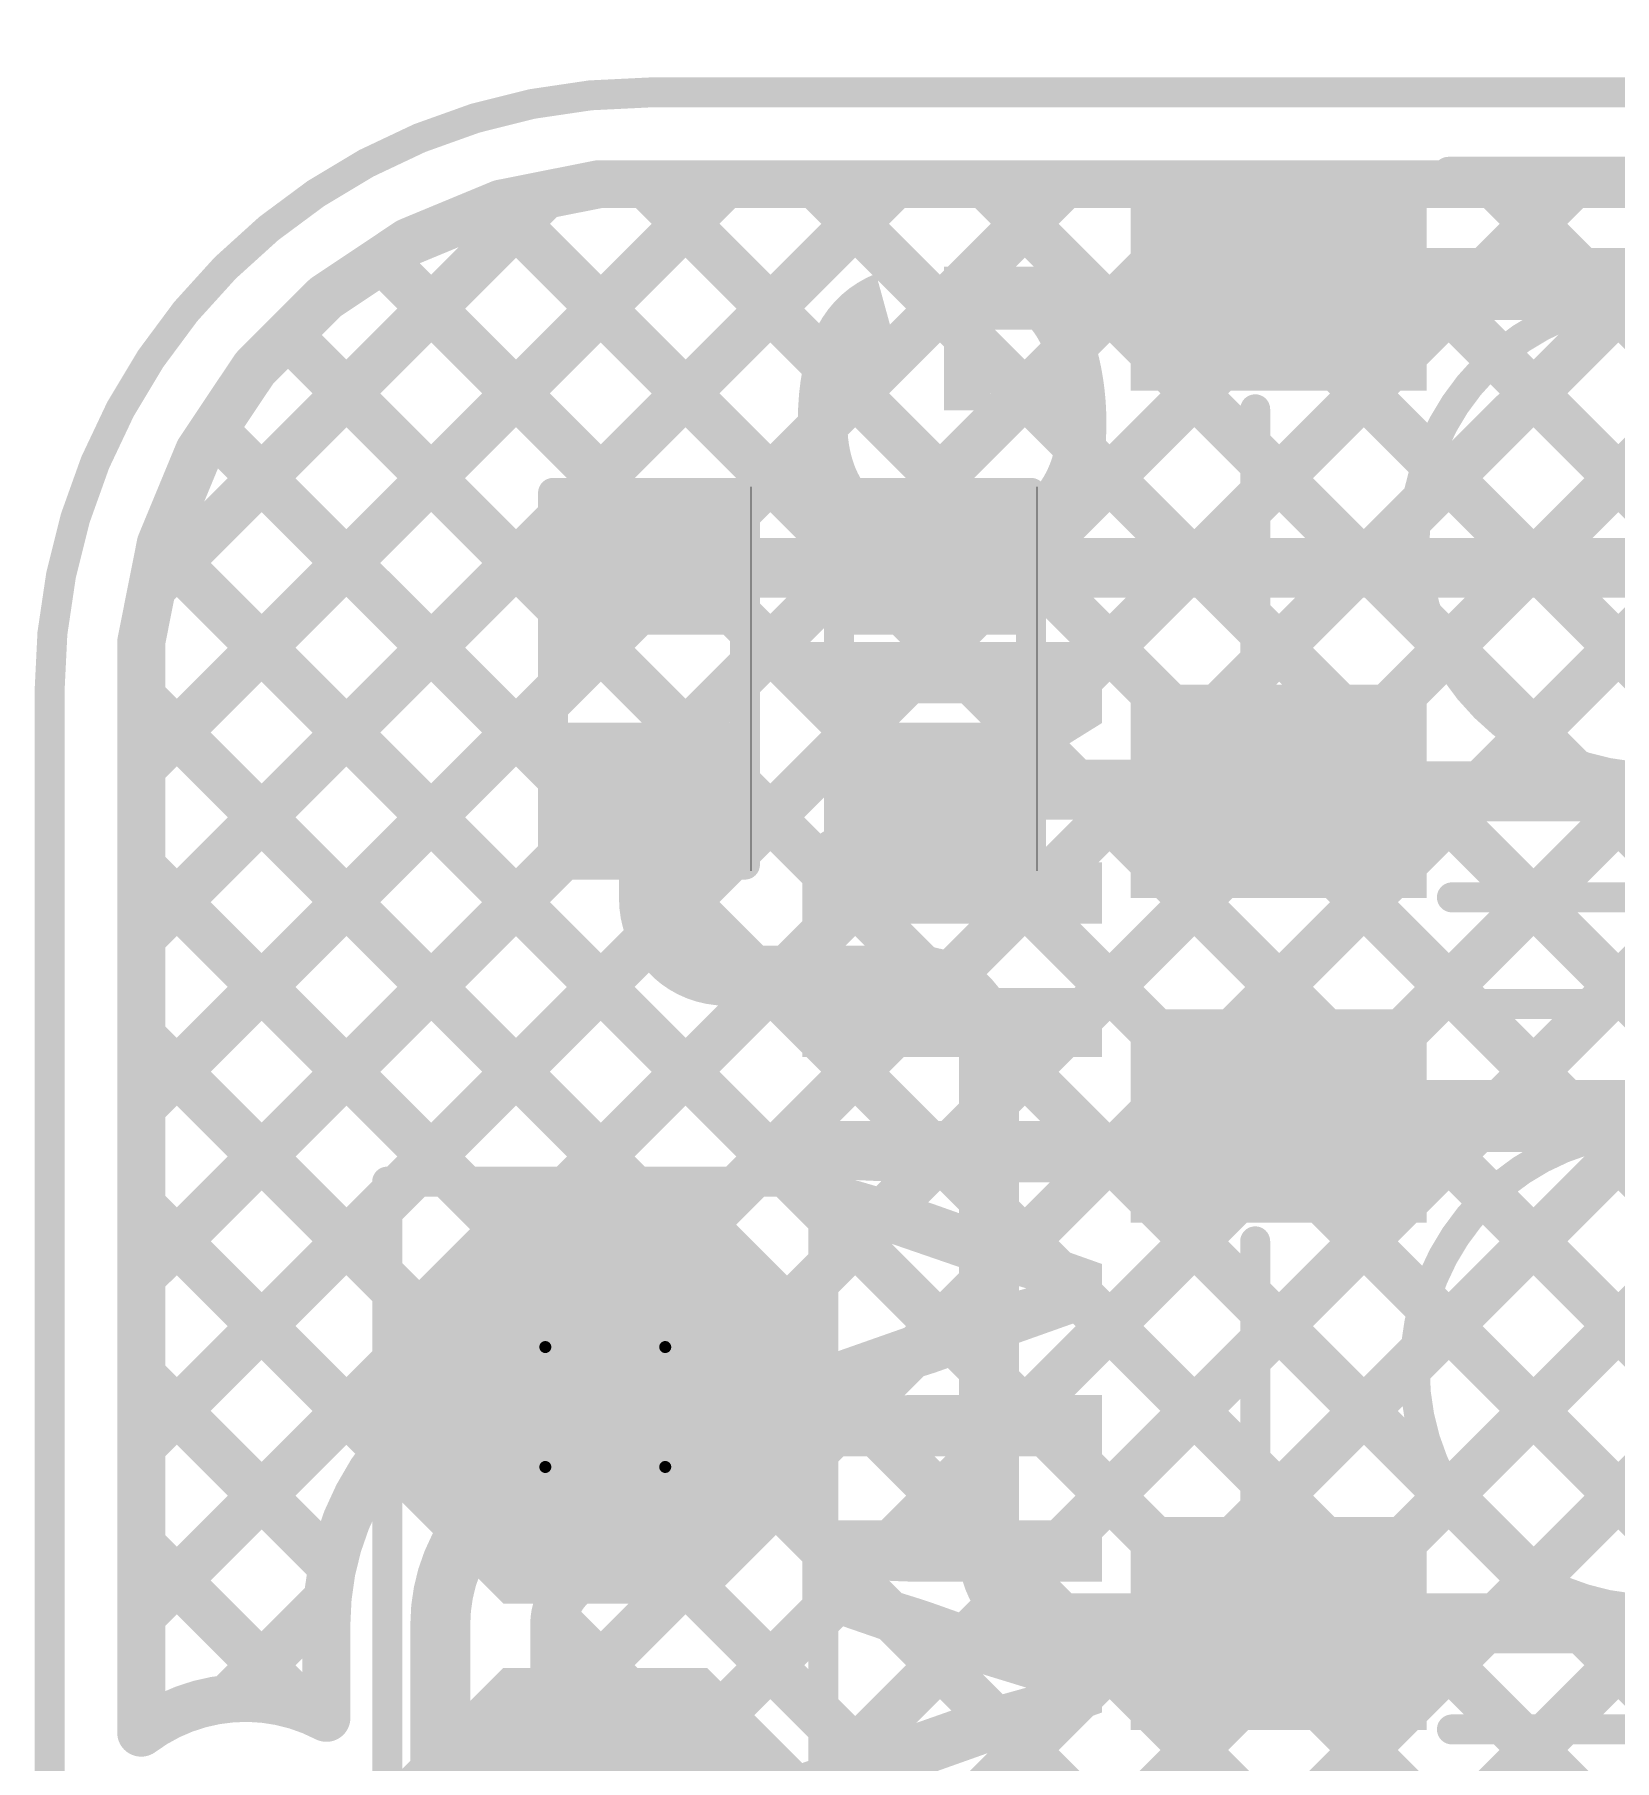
# Model space of a CAD drawing. Header units: inches. Extents: x -17 to 349, y -40 to 215.
# Drawn here: x 84.84 to 91.53, y 154.79 to 162.1 of the extents above; entities that cross this region are included whole.
import ezdxf

# ---------------------------------------------------------------- set-up
doc = ezdxf.new("R2010")
doc.units = ezdxf.units.IN
for name, color, linetype in [('Board Outline', 216, 'Continuous'), ('Bottom Layer', 5, 'Continuous'), ('Drill Drawing', 1, 'Continuous'), ('Top Layer', 1, 'Continuous'), ('Top Overlay', 2, 'Continuous'), ('Top Paste', 8, 'Continuous'), ('Top Solder', 216, 'Continuous'), ('Via Holes', 16, 'Continuous')]:
    doc.layers.add(name, color=color, linetype=linetype)
doc.styles.add('Arial Black_Bold', font='', dxfattribs={"height": 0.2})
doc.styles.get('Arial Black_Bold').set_extended_font_data('Arial Black', bold=True)

# ---------------------------------------------------------------- blocks, each defined once
blk = doc.blocks.new('PTS810SJK250SMTR_LFS_1')
at = {"layer": 'Top Layer'}
for points in [[(-2.6251, 1.4249), (-1.5751, 1.4249), (-1.5751, 0.7249), (-2.6251, 0.7249)], [(1.5751, 1.4249), (2.6251, 1.4249), (2.6251, 0.7249), (1.5751, 0.7249)], [(-2.6251, -0.7249), (-1.5751, -0.7249), (-1.5751, -1.4249), (-2.6251, -1.4249)], [(1.5751, -0.7249), (2.6251, -0.7249), (2.6251, -1.4249), (1.5751, -1.4249)]]:
    blk.add_hatch(color=1, dxfattribs=at).paths.add_polyline_path(points)
at = {"layer": 'Top Paste'}
for points in [[(-2.6251, 1.4249), (-1.5751, 1.4249), (-1.5751, 0.7249), (-2.6251, 0.7249)], [(1.5751, 1.4249), (2.6251, 1.4249), (2.6251, 0.7249), (1.5751, 0.7249)], [(-2.6251, -0.7249), (-1.5751, -0.7249), (-1.5751, -1.4249), (-2.6251, -1.4249)], [(1.5751, -0.7249), (2.6251, -0.7249), (2.6251, -1.4249), (1.5751, -1.4249)]]:
    blk.add_hatch(color=8, dxfattribs=at).paths.add_polyline_path(points)
at = {"layer": 'Top Solder'}
for points in [[(-2.7267, 1.5265), (-1.4735, 1.5265), (-1.4735, 0.6233), (-2.7267, 0.6233)], [(1.4735, 1.5265), (2.7267, 1.5265), (2.7267, 0.6233), (1.4735, 0.6233)], [(-2.7267, -0.6233), (-1.4735, -0.6233), (-1.4735, -1.5265), (-2.7267, -1.5265)], [(1.4735, -0.6233), (2.7267, -0.6233), (2.7267, -1.5265), (1.4735, -1.5265)]]:
    blk.add_hatch(color=216, dxfattribs=at).paths.add_polyline_path(points)
at = {"layer": 'Top Overlay'}
for points in [[(1.3664, 1.5239, 0.127, 0.127, 0), (-1.3664, 1.5239, 0.127, 0.127, 0)], [(-2.8367, 1.0749, 0.127, 0.127, 0), (-3.0145, 1.2527, 0.127, 0.127, 0)], [(-3.0145, 1.2527, 0.127, 0.127, 0), (-3.0145, 0.8971, 0.127, 0.127, 0)], [(-2.8367, 1.0749, 0.127, 0.127, 0), (-3.0145, 0.8971, 0.127, 0.127, 0)], [(-0.508, -1.016, 0.127, 0.127, -1), (-0.508, 1.016, 0.127, 0.127, 0)], [(0.508, 1.016, 0.127, 0.127, 0), (-0.508, 1.016, 0.127, 0.127, 0)], [(0.508, 1.016, 0.127, 0.127, -1), (0.508, -1.016, 0.127, 0.127, 0)], [(-2.1999, 0.5438, 0.127, 0.127, 0), (-2.1999, -0.5438, 0.127, 0.127, 0)], [(2.1999, 0.5438, 0.127, 0.127, 0), (2.1999, -0.5438, 0.127, 0.127, 0)], [(0.508, -1.016, 0.127, 0.127, 0), (-0.508, -1.016, 0.127, 0.127, 0)], [(1.3811, -1.5499, 0.127, 0.127, 0), (-1.3811, -1.5499, 0.127, 0.127, 0)]]:
    blk.add_lwpolyline(points, format="xyseb", dxfattribs=at)
for points in [[(-1.3982, 1.5239, 0.0635, 0.0635, 1), (-1.3347, 1.5239, 0.0635, 0.0635, 1)], [(1.3347, 1.5239, 0.0635, 0.0635, 1), (1.3982, 1.5239, 0.0635, 0.0635, 1)], [(-3.0462, 1.2527, 0.0635, 0.0635, 1), (-2.9827, 1.2527, 0.0635, 0.0635, 1)], [(-3.0462, 1.2527, 0.0635, 0.0635, 1), (-2.9827, 1.2527, 0.0635, 0.0635, 1)], [(-2.8684, 1.0749, 0.0635, 0.0635, 1), (-2.8049, 1.0749, 0.0635, 0.0635, 1)], [(-2.8684, 1.0749, 0.0635, 0.0635, 1), (-2.8049, 1.0749, 0.0635, 0.0635, 1)], [(-0.5398, 1.016, 0.0635, 0.0635, 1), (-0.4763, 1.016, 0.0635, 0.0635, 1)], [(-0.5397, 1.016, 0.0635, 0.0635, 1), (-0.4762, 1.016, 0.0635, 0.0635, 1)], [(0.4763, 1.016, 0.0635, 0.0635, 1), (0.5398, 1.016, 0.0635, 0.0635, 1)], [(0.4762, 1.016, 0.0635, 0.0635, 1), (0.5397, 1.016, 0.0635, 0.0635, 1)], [(-3.0462, 0.8971, 0.0635, 0.0635, 1), (-2.9827, 0.8971, 0.0635, 0.0635, 1)], [(-3.0462, 0.8971, 0.0635, 0.0635, 1), (-2.9827, 0.8971, 0.0635, 0.0635, 1)], [(-2.2316, 0.5438, 0.0635, 0.0635, 1), (-2.1681, 0.5438, 0.0635, 0.0635, 1)], [(2.1681, 0.5438, 0.0635, 0.0635, 1), (2.2316, 0.5438, 0.0635, 0.0635, 1)], [(-2.2316, -0.5438, 0.0635, 0.0635, 1), (-2.1681, -0.5438, 0.0635, 0.0635, 1)], [(2.1681, -0.5438, 0.0635, 0.0635, 1), (2.2316, -0.5438, 0.0635, 0.0635, 1)], [(-0.5398, -1.016, 0.0635, 0.0635, 1), (-0.4763, -1.016, 0.0635, 0.0635, 1)], [(-0.5397, -1.016, 0.0635, 0.0635, 1), (-0.4762, -1.016, 0.0635, 0.0635, 1)], [(0.4763, -1.016, 0.0635, 0.0635, 1), (0.5398, -1.016, 0.0635, 0.0635, 1)], [(0.4762, -1.016, 0.0635, 0.0635, 1), (0.5397, -1.016, 0.0635, 0.0635, 1)], [(-1.4128, -1.5499, 0.0635, 0.0635, 1), (-1.3493, -1.5499, 0.0635, 0.0635, 1)], [(1.3493, -1.5499, 0.0635, 0.0635, 1), (1.4128, -1.5499, 0.0635, 0.0635, 1)]]:
    blk.add_lwpolyline(points, format="xyseb", close=True, dxfattribs=at)
blk = doc.blocks.new('PTS810SJK250SMTR_LFS_2')
at = {"layer": 'Top Layer'}
for points in [[(-2.6251, 1.4249), (-1.5751, 1.4249), (-1.5751, 0.7249), (-2.6251, 0.7249)], [(1.5751, 1.4249), (2.6251, 1.4249), (2.6251, 0.7249), (1.5751, 0.7249)], [(-2.6251, -0.7249), (-1.5751, -0.7249), (-1.5751, -1.4249), (-2.6251, -1.4249)], [(1.5751, -0.7249), (2.6251, -0.7249), (2.6251, -1.4249), (1.5751, -1.4249)]]:
    blk.add_hatch(color=1, dxfattribs=at).paths.add_polyline_path(points)
at = {"layer": 'Top Paste'}
for points in [[(-2.6251, 1.4249), (-1.5751, 1.4249), (-1.5751, 0.7249), (-2.6251, 0.7249)], [(1.5751, 1.4249), (2.6251, 1.4249), (2.6251, 0.7249), (1.5751, 0.7249)], [(-2.6251, -0.7249), (-1.5751, -0.7249), (-1.5751, -1.4249), (-2.6251, -1.4249)], [(1.5751, -0.7249), (2.6251, -0.7249), (2.6251, -1.4249), (1.5751, -1.4249)]]:
    blk.add_hatch(color=8, dxfattribs=at).paths.add_polyline_path(points)
at = {"layer": 'Top Solder'}
for points in [[(-2.7267, 1.5265), (-1.4735, 1.5265), (-1.4735, 0.6233), (-2.7267, 0.6233)], [(1.4735, 1.5265), (2.7267, 1.5265), (2.7267, 0.6233), (1.4735, 0.6233)], [(-2.7267, -0.6233), (-1.4735, -0.6233), (-1.4735, -1.5265), (-2.7267, -1.5265)], [(1.4735, -0.6233), (2.7267, -0.6233), (2.7267, -1.5265), (1.4735, -1.5265)]]:
    blk.add_hatch(color=216, dxfattribs=at).paths.add_polyline_path(points)
at = {"layer": 'Top Overlay'}
for points in [[(1.3664, 1.5239, 0.127, 0.127, 0), (-1.3664, 1.5239, 0.127, 0.127, 0)], [(-2.8367, 1.0749, 0.127, 0.127, 0), (-3.0145, 1.2527, 0.127, 0.127, 0)], [(-3.0145, 1.2527, 0.127, 0.127, 0), (-3.0145, 0.8971, 0.127, 0.127, 0)], [(-2.8367, 1.0749, 0.127, 0.127, 0), (-3.0145, 0.8971, 0.127, 0.127, 0)], [(-0.508, -1.016, 0.127, 0.127, -1), (-0.508, 1.016, 0.127, 0.127, 0)], [(0.508, 1.016, 0.127, 0.127, 0), (-0.508, 1.016, 0.127, 0.127, 0)], [(0.508, 1.016, 0.127, 0.127, -1), (0.508, -1.016, 0.127, 0.127, 0)], [(-2.1999, 0.5438, 0.127, 0.127, 0), (-2.1999, -0.5438, 0.127, 0.127, 0)], [(2.1999, 0.5438, 0.127, 0.127, 0), (2.1999, -0.5438, 0.127, 0.127, 0)], [(0.508, -1.016, 0.127, 0.127, 0), (-0.508, -1.016, 0.127, 0.127, 0)], [(1.3811, -1.5499, 0.127, 0.127, 0), (-1.3811, -1.5499, 0.127, 0.127, 0)]]:
    blk.add_lwpolyline(points, format="xyseb", dxfattribs=at)
for points in [[(-1.3982, 1.5239, 0.0635, 0.0635, 1), (-1.3347, 1.5239, 0.0635, 0.0635, 1)], [(1.3347, 1.5239, 0.0635, 0.0635, 1), (1.3982, 1.5239, 0.0635, 0.0635, 1)], [(-3.0462, 1.2527, 0.0635, 0.0635, 1), (-2.9827, 1.2527, 0.0635, 0.0635, 1)], [(-3.0462, 1.2527, 0.0635, 0.0635, 1), (-2.9827, 1.2527, 0.0635, 0.0635, 1)], [(-2.8684, 1.0749, 0.0635, 0.0635, 1), (-2.8049, 1.0749, 0.0635, 0.0635, 1)], [(-2.8684, 1.0749, 0.0635, 0.0635, 1), (-2.8049, 1.0749, 0.0635, 0.0635, 1)], [(-0.5398, 1.016, 0.0635, 0.0635, 1), (-0.4763, 1.016, 0.0635, 0.0635, 1)], [(-0.5397, 1.016, 0.0635, 0.0635, 1), (-0.4762, 1.016, 0.0635, 0.0635, 1)], [(0.4763, 1.016, 0.0635, 0.0635, 1), (0.5398, 1.016, 0.0635, 0.0635, 1)], [(0.4762, 1.016, 0.0635, 0.0635, 1), (0.5397, 1.016, 0.0635, 0.0635, 1)], [(-3.0462, 0.8971, 0.0635, 0.0635, 1), (-2.9827, 0.8971, 0.0635, 0.0635, 1)], [(-3.0462, 0.8971, 0.0635, 0.0635, 1), (-2.9827, 0.8971, 0.0635, 0.0635, 1)], [(-2.2316, 0.5438, 0.0635, 0.0635, 1), (-2.1681, 0.5438, 0.0635, 0.0635, 1)], [(2.1681, 0.5438, 0.0635, 0.0635, 1), (2.2316, 0.5438, 0.0635, 0.0635, 1)], [(-2.2316, -0.5438, 0.0635, 0.0635, 1), (-2.1681, -0.5438, 0.0635, 0.0635, 1)], [(2.1681, -0.5438, 0.0635, 0.0635, 1), (2.2316, -0.5438, 0.0635, 0.0635, 1)], [(-0.5398, -1.016, 0.0635, 0.0635, 1), (-0.4763, -1.016, 0.0635, 0.0635, 1)], [(-0.5397, -1.016, 0.0635, 0.0635, 1), (-0.4762, -1.016, 0.0635, 0.0635, 1)], [(0.4763, -1.016, 0.0635, 0.0635, 1), (0.5398, -1.016, 0.0635, 0.0635, 1)], [(0.4762, -1.016, 0.0635, 0.0635, 1), (0.5397, -1.016, 0.0635, 0.0635, 1)], [(-1.4128, -1.5499, 0.0635, 0.0635, 1), (-1.3493, -1.5499, 0.0635, 0.0635, 1)], [(1.3493, -1.5499, 0.0635, 0.0635, 1), (1.4128, -1.5499, 0.0635, 0.0635, 1)]]:
    blk.add_lwpolyline(points, format="xyseb", close=True, dxfattribs=at)
blk = doc.blocks.new('R___0402_3')
at = {"layer": 'Top Layer'}
for points in [[(-0.6985, -0.3175), (-0.6985, 0.3175), (-0.2413, 0.3175), (-0.2413, -0.3175)], [(0.2413, -0.3175), (0.2413, 0.3175), (0.6985, 0.3175), (0.6985, -0.3175)]]:
    blk.add_hatch(color=1, dxfattribs=at).paths.add_polyline_path(points)
at = {"layer": 'Top Paste'}
for points in [[(-0.6985, -0.3175), (-0.6985, 0.3175), (-0.2413, 0.3175), (-0.2413, -0.3175)], [(0.2413, -0.3175), (0.2413, 0.3175), (0.6985, 0.3175), (0.6985, -0.3175)]]:
    blk.add_hatch(color=8, dxfattribs=at).paths.add_polyline_path(points)
at = {"layer": 'Top Solder'}
for points in [[(-0.7535, -0.3725), (-0.7535, 0.3725), (-0.1863, 0.3725), (-0.1863, -0.3725)], [(0.1863, -0.3725), (0.1863, 0.3725), (0.7535, 0.3725), (0.7535, -0.3725)]]:
    blk.add_hatch(color=216, dxfattribs=at).paths.add_polyline_path(points)
at = {"layer": 'Top Overlay'}
for points in [[(-0.7874, 0.4064, 0.127, 0.127, 0), (-0.7874, -0.4064, 0.127, 0.127, 0)], [(-0.7874, 0.4064, 0.127, 0.127, 0), (0.7874, 0.4064, 0.127, 0.127, 0)], [(0.7874, 0.4064, 0.127, 0.127, 0), (0.7874, -0.4064, 0.127, 0.127, 0)], [(-0.7874, -0.4064, 0.127, 0.127, 0), (0.7874, -0.4064, 0.127, 0.127, 0)], [(-0.8128, -0.4318, 0.00323, 0.00323, 0), (0.8128, -0.4318, 0.00323, 0.00323, 0)]]:
    blk.add_lwpolyline(points, format="xyseb", dxfattribs=at)
for points in [[(-0.8191, 0.4064, 0.0635, 0.0635, 1), (-0.7556, 0.4064, 0.0635, 0.0635, 1)], [(-0.8191, 0.4064, 0.0635, 0.0635, 1), (-0.7556, 0.4064, 0.0635, 0.0635, 1)], [(0.7556, 0.4064, 0.0635, 0.0635, 1), (0.8191, 0.4064, 0.0635, 0.0635, 1)], [(0.7556, 0.4064, 0.0635, 0.0635, 1), (0.8191, 0.4064, 0.0635, 0.0635, 1)], [(-0.8191, -0.4064, 0.0635, 0.0635, 1), (-0.7556, -0.4064, 0.0635, 0.0635, 1)], [(-0.8191, -0.4064, 0.0635, 0.0635, 1), (-0.7556, -0.4064, 0.0635, 0.0635, 1)], [(0.7556, -0.4064, 0.0635, 0.0635, 1), (0.8191, -0.4064, 0.0635, 0.0635, 1)], [(0.7556, -0.4064, 0.0635, 0.0635, 1), (0.8191, -0.4064, 0.0635, 0.0635, 1)], [(-0.8136, -0.4318, 0.00161, 0.00161, 1), (-0.812, -0.4318, 0.00161, 0.00161, 1)], [(0.812, -0.4318, 0.00161, 0.00161, 1), (0.8136, -0.4318, 0.00161, 0.00161, 1)]]:
    blk.add_lwpolyline(points, format="xyseb", close=True, dxfattribs=at)
blk = doc.blocks.new('R___0402_4')
at = {"layer": 'Top Layer'}
for points in [[(-0.6985, -0.3175), (-0.6985, 0.3175), (-0.2413, 0.3175), (-0.2413, -0.3175)], [(0.2413, -0.3175), (0.2413, 0.3175), (0.6985, 0.3175), (0.6985, -0.3175)]]:
    blk.add_hatch(color=1, dxfattribs=at).paths.add_polyline_path(points)
at = {"layer": 'Top Paste'}
for points in [[(-0.6985, -0.3175), (-0.6985, 0.3175), (-0.2413, 0.3175), (-0.2413, -0.3175)], [(0.2413, -0.3175), (0.2413, 0.3175), (0.6985, 0.3175), (0.6985, -0.3175)]]:
    blk.add_hatch(color=8, dxfattribs=at).paths.add_polyline_path(points)
at = {"layer": 'Top Solder'}
for points in [[(-0.7535, -0.3725), (-0.7535, 0.3725), (-0.1863, 0.3725), (-0.1863, -0.3725)], [(0.1863, -0.3725), (0.1863, 0.3725), (0.7535, 0.3725), (0.7535, -0.3725)]]:
    blk.add_hatch(color=216, dxfattribs=at).paths.add_polyline_path(points)
at = {"layer": 'Top Overlay'}
for points in [[(-0.7874, 0.4064, 0.127, 0.127, 0), (-0.7874, -0.4064, 0.127, 0.127, 0)], [(-0.7874, 0.4064, 0.127, 0.127, 0), (0.7874, 0.4064, 0.127, 0.127, 0)], [(0.7874, 0.4064, 0.127, 0.127, 0), (0.7874, -0.4064, 0.127, 0.127, 0)], [(-0.7874, -0.4064, 0.127, 0.127, 0), (0.7874, -0.4064, 0.127, 0.127, 0)], [(-0.8128, -0.4318, 0.00323, 0.00323, 0), (0.8128, -0.4318, 0.00323, 0.00323, 0)]]:
    blk.add_lwpolyline(points, format="xyseb", dxfattribs=at)
for points in [[(-0.8191, 0.4064, 0.0635, 0.0635, 1), (-0.7556, 0.4064, 0.0635, 0.0635, 1)], [(-0.8191, 0.4064, 0.0635, 0.0635, 1), (-0.7556, 0.4064, 0.0635, 0.0635, 1)], [(0.7556, 0.4064, 0.0635, 0.0635, 1), (0.8191, 0.4064, 0.0635, 0.0635, 1)], [(0.7556, 0.4064, 0.0635, 0.0635, 1), (0.8191, 0.4064, 0.0635, 0.0635, 1)], [(-0.8191, -0.4064, 0.0635, 0.0635, 1), (-0.7556, -0.4064, 0.0635, 0.0635, 1)], [(-0.8191, -0.4064, 0.0635, 0.0635, 1), (-0.7556, -0.4064, 0.0635, 0.0635, 1)], [(0.7556, -0.4064, 0.0635, 0.0635, 1), (0.8191, -0.4064, 0.0635, 0.0635, 1)], [(0.7556, -0.4064, 0.0635, 0.0635, 1), (0.8191, -0.4064, 0.0635, 0.0635, 1)], [(-0.8136, -0.4318, 0.00161, 0.00161, 1), (-0.812, -0.4318, 0.00161, 0.00161, 1)], [(0.812, -0.4318, 0.00161, 0.00161, 1), (0.8136, -0.4318, 0.00161, 0.00161, 1)]]:
    blk.add_lwpolyline(points, format="xyseb", close=True, dxfattribs=at)
blk = doc.blocks.new('SMD_PADS__1_8__2_54___83')
at = {"layer": 'Top Layer'}
for points in [[(0.381, 0.762), (-0.381, 0.762), (-0.762, 0.381), (-0.762, -0.381), (-0.381, -0.762), (0.381, -0.762), (0.762, -0.381), (0.762, 0.381)], [(2.381, 0.762), (1.619, 0.762), (1.238, 0.381), (1.238, -0.381), (1.619, -0.762), (2.381, -0.762), (2.762, -0.381), (2.762, 0.381)]]:
    blk.add_hatch(color=1, dxfattribs=at).paths.add_polyline_path(points)
at = {"layer": 'Top Paste'}
for points in [[(0.381, 0.762), (-0.381, 0.762), (-0.762, 0.381), (-0.762, -0.381), (-0.381, -0.762), (0.381, -0.762), (0.762, -0.381), (0.762, 0.381)], [(2.381, 0.762), (1.619, 0.762), (1.238, 0.381), (1.238, -0.381), (1.619, -0.762), (2.381, -0.762), (2.762, -0.381), (2.762, 0.381)]]:
    blk.add_hatch(color=8, dxfattribs=at).paths.add_polyline_path(points)
at = {"layer": 'Top Solder'}
for points in [[(0.4318, 0.8636), (-0.4318, 0.8636), (-0.8636, 0.4318), (-0.8636, -0.4318), (-0.4318, -0.8636), (0.4318, -0.8636), (0.8636, -0.4318), (0.8636, 0.4318)], [(2.4318, 0.8636), (1.5682, 0.8636), (1.1364, 0.4318), (1.1364, -0.4318), (1.5682, -0.8636), (2.4318, -0.8636), (2.8636, -0.4318), (2.8636, 0.4318)]]:
    blk.add_hatch(color=216, dxfattribs=at).paths.add_polyline_path(points)
at = {"layer": 'Top Overlay'}
for points in [[(-0.9238, -0.9238, 0.127, 0.127, 0), (-0.9238, 0.9238, 0.127, 0.127, 0)], [(14.9238, 0.9238, 0.127, 0.127, 0), (-0.9238, 0.9238, 0.127, 0.127, 0)], [(-0.9238, -0.9238, 0.127, 0.127, 0), (14.9238, -0.9238, 0.127, 0.127, 0)]]:
    blk.add_lwpolyline(points, format="xyseb", dxfattribs=at)
for points in [[(-0.9556, 0.9238, 0.0635, 0.0635, 1), (-0.8921, 0.9238, 0.0635, 0.0635, 1)], [(-0.9556, 0.9238, 0.0635, 0.0635, 1), (-0.8921, 0.9238, 0.0635, 0.0635, 1)], [(-0.9556, -0.9238, 0.0635, 0.0635, 1), (-0.8921, -0.9238, 0.0635, 0.0635, 1)], [(-0.9556, -0.9238, 0.0635, 0.0635, 1), (-0.8921, -0.9238, 0.0635, 0.0635, 1)]]:
    blk.add_lwpolyline(points, format="xyseb", close=True, dxfattribs=at)

msp = doc.modelspace()

# ---------------------------------------------------------------- hatches: boundary and pattern name
at = {"layer": 'Bottom Layer'}
h = msp.add_hatch(color=5, dxfattribs=at)
edge = h.paths.add_edge_path()
edge.add_arc((87.2587, 156.2875), 0.3, 0, 360)
at = {"layer": 'Top Layer'}
h = msp.add_hatch(color=1, dxfattribs=at)
edge = h.paths.add_edge_path()
edge.add_arc((87.2587, 156.2875), 0.3, 0, 360)
at = {"layer": 'Via Holes'}
h = msp.add_hatch(color=7, dxfattribs=at)
edge = h.paths.add_edge_path()
edge.add_arc((87.2587, 156.2875), 0.15, 0, 360)

# ---------------------------------------------------------------- linework, layer by layer
at = {"layer": 'Board Outline'}
for points in [[(85.6487, 161.1129, 0.127, 0.127, -0.198912), (87.4439, 161.8565, 0.127, 0.127, 0)], [(87.4439, 161.8565, 0.127, 0.127, 0), (92.0849, 161.8565, 0.127, 0.127, 0)], [(84.9044, 159.316, 0.127, 0.127, -0.198912), (85.6487, 161.1129, 0.127, 0.127, 0)], [(84.9044, 139.4029, 0.127, 0.127, 0), (84.9044, 159.316, 0.127, 0.127, 0)]]:
    msp.add_lwpolyline(points, format="xyseb", dxfattribs=at)
for points in [[(87.4121, 161.8565, 0.0635, 0.0635, 1), (87.4756, 161.8565, 0.0635, 0.0635, 1)], [(87.4121, 161.8565, 0.0635, 0.0635, 1), (87.4756, 161.8565, 0.0635, 0.0635, 1)], [(85.6169, 161.1129, 0.0635, 0.0635, 1), (85.6804, 161.1129, 0.0635, 0.0635, 1)], [(85.6169, 161.1129, 0.0635, 0.0635, 1), (85.6804, 161.1129, 0.0635, 0.0635, 1)], [(84.8726, 159.316, 0.0635, 0.0635, 1), (84.9361, 159.316, 0.0635, 0.0635, 1)], [(84.8726, 159.316, 0.0635, 0.0635, 1), (84.9361, 159.316, 0.0635, 0.0635, 1)]]:
    msp.add_lwpolyline(points, format="xyseb", close=True, dxfattribs=at)
at = {"layer": 'Bottom Layer'}
for points in [[(87.0425, 154.9963, 0.2032, 0.2032, 0), (98.085, 166.0388, 0.2032, 0.2032, 0)], [(87.0425, 154.2779, 0.2032, 0.2032, 0), (97.9995, 165.2349, 0.2032, 0.2032, 0)], [(87.0425, 153.5595, 0.2032, 0.2032, 0), (98.409, 164.926, 0.2032, 0.2032, 0)], [(87.0425, 152.8411, 0.2032, 0.2032, 0), (98.9173, 164.7159, 0.2032, 0.2032, 0)], [(87.0425, 152.1226, 0.2032, 0.2032, 0), (98.9173, 163.9974, 0.2032, 0.2032, 0)], [(87.4075, 151.7692, 0.2032, 0.2032, 0), (98.9173, 163.279, 0.2032, 0.2032, 0)], [(87.8649, 156.5372, 0.2032, 0.2032, 0), (93.0044, 161.6767, 0.2032, 0.2032, 0)], [(85.2928, 158.994, 0.2032, 0.2032, 0), (87.7668, 161.468, 0.2032, 0.2032, 0)], [(85.2928, 158.2756, 0.2032, 0.2032, 0), (88.4852, 161.468, 0.2032, 0.2032, 0)], [(85.2928, 157.5572, 0.2032, 0.2032, 0), (89.2036, 161.468, 0.2032, 0.2032, 0)], [(85.2928, 156.8388, 0.2032, 0.2032, 0), (89.9221, 161.468, 0.2032, 0.2032, 0)], [(85.2928, 156.1203, 0.2032, 0.2032, 0), (90.6405, 161.468, 0.2032, 0.2032, 0)], [(85.2928, 155.4019, 0.2032, 0.2032, 0), (91.3589, 161.468, 0.2032, 0.2032, 0)], [(85.3386, 159.7582, 0.2032, 0.2032, 0), (87.0028, 161.4224, 0.2032, 0.2032, 0)], [(86.8166, 161.3854, 0.2032, 0.2032, 0), (87.2321, 161.468, 0.2032, 0.2032, 0)], [(87.2321, 161.468, 0.2032, 0.2032, 0), (87.4439, 161.468, 0.2032, 0.2032, 0)], [(87.4309, 161.468, 0.2032, 0.2032, 0), (93.0692, 155.8298, 0.2032, 0.2032, 0)], [(87.4439, 161.468, 0.2032, 0.2032, 0), (92.0849, 161.468, 0.2032, 0.2032, 0)], [(87.5045, 156.8952, 0.2032, 0.2032, 0), (92.0773, 161.468, 0.2032, 0.2032, 0)], [(88.1493, 161.468, 0.2032, 0.2032, 0), (93.7876, 155.8298, 0.2032, 0.2032, 0)], [(88.8677, 161.468, 0.2032, 0.2032, 0), (94.506, 155.8298, 0.2032, 0.2032, 0)], [(89.5862, 161.468, 0.2032, 0.2032, 0), (95.2244, 155.8298, 0.2032, 0.2032, 0)], [(90.3046, 161.468, 0.2032, 0.2032, 0), (95.8382, 155.9344, 0.2032, 0.2032, 0)], [(91.023, 161.468, 0.2032, 0.2032, 0), (96.6379, 155.8531, 0.2032, 0.2032, 0)], [(86.4253, 161.2233, 0.2032, 0.2032, 0), (86.8166, 161.3854, 0.2032, 0.2032, 0)], [(86.8014, 161.3791, 0.2032, 0.2032, 0), (92.3507, 155.8298, 0.2032, 0.2032, 0)], [(86.0731, 160.9879, 0.2032, 0.2032, 0), (86.4253, 161.2233, 0.2032, 0.2032, 0)], [(86.3135, 161.1486, 0.2032, 0.2032, 0), (91.7773, 155.6848, 0.2032, 0.2032, 0)], [(85.9233, 160.8382, 0.2032, 0.2032, 0), (86.0731, 160.9879, 0.2032, 0.2032, 0)], [(85.7734, 160.6883, 0.2032, 0.2032, 0), (85.9233, 160.8382, 0.2032, 0.2032, 0)], [(85.9144, 160.8293, 0.2032, 0.2032, 0), (91.6529, 155.0908, 0.2032, 0.2032, 0)], [(85.5378, 160.3357, 0.2032, 0.2032, 0), (85.7734, 160.6883, 0.2032, 0.2032, 0)], [(85.5986, 160.4266, 0.2032, 0.2032, 0), (91.6529, 154.3723, 0.2032, 0.2032, 0)], [(85.3755, 159.9439, 0.2032, 0.2032, 0), (85.5378, 160.3357, 0.2032, 0.2032, 0)], [(85.2928, 159.528, 0.2032, 0.2032, 0), (85.3755, 159.9439, 0.2032, 0.2032, 0)], [(85.3734, 159.9334, 0.2032, 0.2032, 0), (93.5376, 151.7692, 0.2032, 0.2032, 0)], [(85.2928, 159.316, 0.2032, 0.2032, 0), (85.2928, 159.528, 0.2032, 0.2032, 0)], [(85.2928, 154.9078, 0.2032, 0.2032, 0), (85.2928, 159.316, 0.2032, 0.2032, 0)], [(85.2928, 159.2956, 0.2032, 0.2032, 0), (92.8192, 151.7692, 0.2032, 0.2032, 0)], [(85.2928, 158.5772, 0.2032, 0.2032, 0), (86.9862, 156.8838, 0.2032, 0.2032, 0)], [(85.2928, 157.8587, 0.2032, 0.2032, 0), (86.6419, 156.5097, 0.2032, 0.2032, 0)], [(85.2928, 157.1403, 0.2032, 0.2032, 0), (86.3324, 156.1007, 0.2032, 0.2032, 0)], [(86.6077, 156.3653, 0.2032, 0.2032, -0.942201), (87.9143, 156.2875, 0.2032, 0.2032, 0)], [(85.2928, 156.4219, 0.2032, 0.2032, 0), (86.1029, 155.6118, 0.2032, 0.2032, 0)], [(86.4909, 156.2653, 0.2032, 0.2032, 0), (86.6077, 156.3653, 0.2032, 0.2032, 0)], [(86.8041, 155.898, 0.254, 0.254, 0), (87.2587, 156.2875, 0.254, 0.254, 0)], [(86.0773, 155.3673, 0.2032, 0.2032, -0.219025), (86.4901, 156.2646, 0.2032, 0.2032, 0)], [(87.9143, 156.2875, 0.2032, 0.2032, -0.424551), (87.2356, 155.6323, 0.2032, 0.2032, 0)], [(87.855, 156.015, 0.2032, 0.2032, 0), (92.1008, 151.7692, 0.2032, 0.2032, 0)], [(86.5599, 155.3673, 0.254, 0.254, -0.219025), (86.8041, 155.898, 0.254, 0.254, 0)], [(85.2928, 155.7035, 0.2032, 0.2032, 0), (85.9851, 155.0112, 0.2032, 0.2032, 0)], [(87.4809, 155.6707, 0.2032, 0.2032, 0), (91.3823, 151.7692, 0.2032, 0.2032, 0)], [(87.1188, 155.5322, 0.2032, 0.2032, 0), (87.2356, 155.6323, 0.2032, 0.2032, 0)], [(87.0425, 155.3673, 0.2032, 0.2032, -0.21797), (87.1174, 155.531, 0.2032, 0.2032, 0)], [(85.6607, 155.0513, 0.2032, 0.2032, 0), (86.082, 155.4727, 0.2032, 0.2032, 0)], [(86.0773, 154.9706, 0.2032, 0.2032, 0), (86.0773, 155.3673, 0.2032, 0.2032, 0)], [(86.5599, 151.7047, 0.254, 0.254, 0), (86.5599, 155.3673, 0.254, 0.254, 0)], [(87.0425, 151.7692, 0.2032, 0.2032, 0), (87.0425, 155.3673, 0.2032, 0.2032, 0)], [(87.0436, 155.3895, 0.2032, 0.2032, 0), (90.6639, 151.7692, 0.2032, 0.2032, 0)], [(88.1259, 151.7692, 0.2032, 0.2032, 0), (91.6529, 155.2962, 0.2032, 0.2032, 0)], [(85.2928, 154.9078, 0.2032, 0.2032, -0.289478), (86.0773, 154.9706, 0.2032, 0.2032, 0)]]:
    msp.add_lwpolyline(points, format="xyseb", dxfattribs=at)
for points in [[(86.952, 161.4224, 0.1016, 0.1016, 1), (87.0536, 161.4224, 0.1016, 0.1016, 1)], [(87.1813, 161.468, 0.1016, 0.1016, 1), (87.2829, 161.468, 0.1016, 0.1016, 1)], [(87.1813, 161.468, 0.1016, 0.1016, 1), (87.2829, 161.468, 0.1016, 0.1016, 1)], [(87.3801, 161.468, 0.1016, 0.1016, 1), (87.4817, 161.468, 0.1016, 0.1016, 1)], [(87.3931, 161.468, 0.1016, 0.1016, 1), (87.4947, 161.468, 0.1016, 0.1016, 1)], [(87.3931, 161.468, 0.1016, 0.1016, 1), (87.4947, 161.468, 0.1016, 0.1016, 1)], [(87.716, 161.468, 0.1016, 0.1016, 1), (87.8176, 161.468, 0.1016, 0.1016, 1)], [(88.0985, 161.468, 0.1016, 0.1016, 1), (88.2001, 161.468, 0.1016, 0.1016, 1)], [(88.4344, 161.468, 0.1016, 0.1016, 1), (88.536, 161.468, 0.1016, 0.1016, 1)], [(88.8169, 161.468, 0.1016, 0.1016, 1), (88.9185, 161.468, 0.1016, 0.1016, 1)], [(89.1528, 161.468, 0.1016, 0.1016, 1), (89.2544, 161.468, 0.1016, 0.1016, 1)], [(89.5354, 161.468, 0.1016, 0.1016, 1), (89.637, 161.468, 0.1016, 0.1016, 1)], [(89.8713, 161.468, 0.1016, 0.1016, 1), (89.9729, 161.468, 0.1016, 0.1016, 1)], [(90.2538, 161.468, 0.1016, 0.1016, 1), (90.3554, 161.468, 0.1016, 0.1016, 1)], [(90.5897, 161.468, 0.1016, 0.1016, 1), (90.6913, 161.468, 0.1016, 0.1016, 1)], [(90.9722, 161.468, 0.1016, 0.1016, 1), (91.0738, 161.468, 0.1016, 0.1016, 1)], [(91.3081, 161.468, 0.1016, 0.1016, 1), (91.4097, 161.468, 0.1016, 0.1016, 1)], [(86.7506, 161.3791, 0.1016, 0.1016, 1), (86.8522, 161.3791, 0.1016, 0.1016, 1)], [(86.7658, 161.3854, 0.1016, 0.1016, 1), (86.8674, 161.3854, 0.1016, 0.1016, 1)], [(86.7658, 161.3854, 0.1016, 0.1016, 1), (86.8674, 161.3854, 0.1016, 0.1016, 1)], [(86.3745, 161.2233, 0.1016, 0.1016, 1), (86.4761, 161.2233, 0.1016, 0.1016, 1)], [(86.3745, 161.2233, 0.1016, 0.1016, 1), (86.4761, 161.2233, 0.1016, 0.1016, 1)], [(86.2627, 161.1486, 0.1016, 0.1016, 1), (86.3643, 161.1486, 0.1016, 0.1016, 1)], [(86.0223, 160.9879, 0.1016, 0.1016, 1), (86.1239, 160.9879, 0.1016, 0.1016, 1)], [(86.0223, 160.9879, 0.1016, 0.1016, 1), (86.1239, 160.9879, 0.1016, 0.1016, 1)], [(85.8725, 160.8382, 0.1016, 0.1016, 1), (85.9741, 160.8382, 0.1016, 0.1016, 1)], [(85.8725, 160.8382, 0.1016, 0.1016, 1), (85.9741, 160.8382, 0.1016, 0.1016, 1)], [(85.8636, 160.8293, 0.1016, 0.1016, 1), (85.9652, 160.8293, 0.1016, 0.1016, 1)], [(85.7226, 160.6883, 0.1016, 0.1016, 1), (85.8242, 160.6883, 0.1016, 0.1016, 1)], [(85.7226, 160.6883, 0.1016, 0.1016, 1), (85.8242, 160.6883, 0.1016, 0.1016, 1)], [(85.5478, 160.4266, 0.1016, 0.1016, 1), (85.6494, 160.4266, 0.1016, 0.1016, 1)], [(85.487, 160.3357, 0.1016, 0.1016, 1), (85.5886, 160.3357, 0.1016, 0.1016, 1)], [(85.487, 160.3357, 0.1016, 0.1016, 1), (85.5886, 160.3357, 0.1016, 0.1016, 1)], [(85.3226, 159.9334, 0.1016, 0.1016, 1), (85.4242, 159.9334, 0.1016, 0.1016, 1)], [(85.3247, 159.9439, 0.1016, 0.1016, 1), (85.4263, 159.9439, 0.1016, 0.1016, 1)], [(85.3247, 159.9439, 0.1016, 0.1016, 1), (85.4263, 159.9439, 0.1016, 0.1016, 1)], [(85.2878, 159.7582, 0.1016, 0.1016, 1), (85.3894, 159.7582, 0.1016, 0.1016, 1)], [(85.242, 159.528, 0.1016, 0.1016, 1), (85.3436, 159.528, 0.1016, 0.1016, 1)], [(85.242, 159.528, 0.1016, 0.1016, 1), (85.3436, 159.528, 0.1016, 0.1016, 1)], [(85.242, 159.316, 0.1016, 0.1016, 1), (85.3436, 159.316, 0.1016, 0.1016, 1)], [(85.242, 159.316, 0.1016, 0.1016, 1), (85.3436, 159.316, 0.1016, 0.1016, 1)], [(85.242, 159.2956, 0.1016, 0.1016, 1), (85.3436, 159.2956, 0.1016, 0.1016, 1)], [(85.242, 158.994, 0.1016, 0.1016, 1), (85.3436, 158.994, 0.1016, 0.1016, 1)], [(85.242, 158.5772, 0.1016, 0.1016, 1), (85.3436, 158.5772, 0.1016, 0.1016, 1)], [(85.242, 158.2756, 0.1016, 0.1016, 1), (85.3436, 158.2756, 0.1016, 0.1016, 1)], [(85.242, 157.8587, 0.1016, 0.1016, 1), (85.3436, 157.8587, 0.1016, 0.1016, 1)], [(85.242, 157.5572, 0.1016, 0.1016, 1), (85.3436, 157.5572, 0.1016, 0.1016, 1)], [(85.242, 157.1403, 0.1016, 0.1016, 1), (85.3436, 157.1403, 0.1016, 0.1016, 1)], [(87.4537, 156.8952, 0.1016, 0.1016, 1), (87.5553, 156.8952, 0.1016, 0.1016, 1)], [(85.242, 156.8388, 0.1016, 0.1016, 1), (85.3436, 156.8388, 0.1016, 0.1016, 1)], [(86.9354, 156.8838, 0.1016, 0.1016, 1), (87.037, 156.8838, 0.1016, 0.1016, 1)], [(87.8141, 156.5372, 0.1016, 0.1016, 1), (87.9157, 156.5372, 0.1016, 0.1016, 1)], [(86.5911, 156.5097, 0.1016, 0.1016, 1), (86.6927, 156.5097, 0.1016, 0.1016, 1)], [(85.242, 156.4219, 0.1016, 0.1016, 1), (85.3436, 156.4219, 0.1016, 0.1016, 1)], [(86.5569, 156.3653, 0.1016, 0.1016, 1), (86.6585, 156.3653, 0.1016, 0.1016, 1)], [(86.5569, 156.3653, 0.1016, 0.1016, 1), (86.6585, 156.3653, 0.1016, 0.1016, 1)], [(87.1952, 156.2875, 0.127, 0.127, 1), (87.3222, 156.2875, 0.127, 0.127, 1)], [(86.4393, 156.2646, 0.1016, 0.1016, 1), (86.5409, 156.2646, 0.1016, 0.1016, 1)], [(86.4401, 156.2653, 0.1016, 0.1016, 1), (86.5417, 156.2653, 0.1016, 0.1016, 1)], [(87.8635, 156.2875, 0.1016, 0.1016, 1), (87.9651, 156.2875, 0.1016, 0.1016, 1)], [(87.8635, 156.2875, 0.1016, 0.1016, 1), (87.9651, 156.2875, 0.1016, 0.1016, 1)], [(85.242, 156.1203, 0.1016, 0.1016, 1), (85.3436, 156.1203, 0.1016, 0.1016, 1)], [(86.2816, 156.1007, 0.1016, 0.1016, 1), (86.3832, 156.1007, 0.1016, 0.1016, 1)], [(87.8042, 156.015, 0.1016, 0.1016, 1), (87.9058, 156.015, 0.1016, 0.1016, 1)], [(86.7406, 155.898, 0.127, 0.127, 1), (86.8676, 155.898, 0.127, 0.127, 1)], [(86.7406, 155.898, 0.127, 0.127, 1), (86.8676, 155.898, 0.127, 0.127, 1)], [(85.242, 155.7035, 0.1016, 0.1016, 1), (85.3436, 155.7035, 0.1016, 0.1016, 1)], [(87.4301, 155.6707, 0.1016, 0.1016, 1), (87.5317, 155.6707, 0.1016, 0.1016, 1)], [(86.0521, 155.6118, 0.1016, 0.1016, 1), (86.1537, 155.6118, 0.1016, 0.1016, 1)], [(87.1848, 155.6323, 0.1016, 0.1016, 1), (87.2864, 155.6323, 0.1016, 0.1016, 1)], [(87.1848, 155.6323, 0.1016, 0.1016, 1), (87.2864, 155.6323, 0.1016, 0.1016, 1)], [(87.0666, 155.531, 0.1016, 0.1016, 1), (87.1682, 155.531, 0.1016, 0.1016, 1)], [(87.068, 155.5322, 0.1016, 0.1016, 1), (87.1696, 155.5322, 0.1016, 0.1016, 1)], [(86.0312, 155.4727, 0.1016, 0.1016, 1), (86.1328, 155.4727, 0.1016, 0.1016, 1)], [(85.242, 155.4019, 0.1016, 0.1016, 1), (85.3436, 155.4019, 0.1016, 0.1016, 1)], [(86.0265, 155.3673, 0.1016, 0.1016, 1), (86.1281, 155.3673, 0.1016, 0.1016, 1)], [(86.0265, 155.3673, 0.1016, 0.1016, 1), (86.1281, 155.3673, 0.1016, 0.1016, 1)], [(86.4964, 155.3673, 0.127, 0.127, 1), (86.6234, 155.3673, 0.127, 0.127, 1)], [(86.4964, 155.3673, 0.127, 0.127, 1), (86.6234, 155.3673, 0.127, 0.127, 1)], [(86.9917, 155.3673, 0.1016, 0.1016, 1), (87.0933, 155.3673, 0.1016, 0.1016, 1)], [(86.9917, 155.3673, 0.1016, 0.1016, 1), (87.0933, 155.3673, 0.1016, 0.1016, 1)], [(86.9928, 155.3895, 0.1016, 0.1016, 1), (87.0944, 155.3895, 0.1016, 0.1016, 1)], [(85.6099, 155.0513, 0.1016, 0.1016, 1), (85.7115, 155.0513, 0.1016, 0.1016, 1)], [(85.9343, 155.0112, 0.1016, 0.1016, 1), (86.0359, 155.0112, 0.1016, 0.1016, 1)], [(86.9917, 154.9963, 0.1016, 0.1016, 1), (87.0933, 154.9963, 0.1016, 0.1016, 1)], [(86.0265, 154.9706, 0.1016, 0.1016, 1), (86.1281, 154.9706, 0.1016, 0.1016, 1)], [(86.0265, 154.9706, 0.1016, 0.1016, 1), (86.1281, 154.9706, 0.1016, 0.1016, 1)], [(85.242, 154.9078, 0.1016, 0.1016, 1), (85.3436, 154.9078, 0.1016, 0.1016, 1)], [(85.242, 154.9078, 0.1016, 0.1016, 1), (85.3436, 154.9078, 0.1016, 0.1016, 1)]]:
    msp.add_lwpolyline(points, format="xyseb", close=True, dxfattribs=at)
at = {"layer": 'Drill Drawing'}
for points in [[(87.0047, 156.5415, 0.0508, 0.0508, 0), (87.5127, 156.5415, 0.0508, 0.0508, 0)], [(87.0047, 156.0335, 0.0508, 0.0508, 0), (87.0047, 156.5415, 0.0508, 0.0508, 0)], [(87.5127, 156.0335, 0.0508, 0.0508, 0), (87.5127, 156.5415, 0.0508, 0.0508, 0)], [(87.0047, 156.0335, 0.0508, 0.0508, 0), (87.5127, 156.0335, 0.0508, 0.0508, 0)]]:
    msp.add_lwpolyline(points, format="xyseb", dxfattribs=at)
for points in [[(86.992, 156.5415, 0.0254, 0.0254, 1), (87.0174, 156.5415, 0.0254, 0.0254, 1)], [(86.992, 156.5415, 0.0254, 0.0254, 1), (87.0174, 156.5415, 0.0254, 0.0254, 1)], [(87.5, 156.5415, 0.0254, 0.0254, 1), (87.5254, 156.5415, 0.0254, 0.0254, 1)], [(87.5, 156.5415, 0.0254, 0.0254, 1), (87.5254, 156.5415, 0.0254, 0.0254, 1)], [(86.992, 156.0335, 0.0254, 0.0254, 1), (87.0174, 156.0335, 0.0254, 0.0254, 1)], [(86.992, 156.0335, 0.0254, 0.0254, 1), (87.0174, 156.0335, 0.0254, 0.0254, 1)], [(87.5, 156.0335, 0.0254, 0.0254, 1), (87.5254, 156.0335, 0.0254, 0.0254, 1)], [(87.5, 156.0335, 0.0254, 0.0254, 1), (87.5254, 156.0335, 0.0254, 0.0254, 1)]]:
    msp.add_lwpolyline(points, format="xyseb", close=True, dxfattribs=at)
at = {"layer": 'Top Layer'}
for points in [[(90.1116, 161.0454, 0.3048, 0.3048, 0), (94.3118, 161.0454, 0.3048, 0.3048, 0)], [(87.4439, 159.8427, 0.254, 0.254, 0), (88.6557, 159.8427, 0.254, 0.254, 0)], [(88.6557, 159.8427, 0.254, 0.254, 0), (97.4829, 159.8427, 0.254, 0.254, 0)], [(87.4439, 158.4396, 0.254, 0.254, 0), (87.4439, 158.9029, 0.254, 0.254, 0)], [(88.6557, 158.9029, 0.254, 0.254, 0), (90.1116, 158.9029, 0.254, 0.254, 0)], [(90.1116, 158.8955, 0.254, 0.254, 0), (90.1116, 158.9029, 0.254, 0.254, 0)], [(90.1116, 158.8955, 0.254, 0.254, 0), (94.3118, 158.8955, 0.254, 0.254, 0)], [(87.7685, 158.115, 0.254, 0.254, -0.414214), (87.4439, 158.4396, 0.254, 0.254, 0)], [(87.7685, 158.115, 0.254, 0.254, 0), (88.573, 158.115, 0.254, 0.254, 0)], [(88.573, 158.115, 0.254, 0.254, -0.414214), (88.8837, 157.8043, 0.254, 0.254, 0)], [(88.8837, 155.6645, 0.254, 0.254, 0), (88.8837, 157.8043, 0.254, 0.254, 0)], [(90.1116, 157.5204, 0.3048, 0.3048, 0), (94.3118, 157.5204, 0.3048, 0.3048, 0)], [(89.1776, 155.3705, 0.254, 0.254, -0.414214), (88.8837, 155.6645, 0.254, 0.254, 0)], [(89.1776, 155.3705, 0.254, 0.254, 0), (94.3118, 155.3705, 0.254, 0.254, 0)]]:
    msp.add_lwpolyline(points, format="xyseb", dxfattribs=at)
for points in [[(90.0354, 161.0454, 0.1524, 0.1524, 1), (90.1878, 161.0454, 0.1524, 0.1524, 1)], [(87.3804, 159.8427, 0.127, 0.127, 1), (87.5074, 159.8427, 0.127, 0.127, 1)], [(88.5922, 159.8427, 0.127, 0.127, 1), (88.7192, 159.8427, 0.127, 0.127, 1)], [(88.5922, 159.8427, 0.127, 0.127, 1), (88.7192, 159.8427, 0.127, 0.127, 1)], [(87.3804, 158.9029, 0.127, 0.127, 1), (87.5074, 158.9029, 0.127, 0.127, 1)], [(88.5922, 158.9029, 0.127, 0.127, 1), (88.7192, 158.9029, 0.127, 0.127, 1)], [(90.0481, 158.9029, 0.127, 0.127, 1), (90.1751, 158.9029, 0.127, 0.127, 1)], [(90.0481, 158.9029, 0.127, 0.127, 1), (90.1751, 158.9029, 0.127, 0.127, 1)], [(90.0481, 158.8955, 0.127, 0.127, 1), (90.1751, 158.8955, 0.127, 0.127, 1)], [(90.0481, 158.8955, 0.127, 0.127, 1), (90.1751, 158.8955, 0.127, 0.127, 1)], [(87.3804, 158.4396, 0.127, 0.127, 1), (87.5074, 158.4396, 0.127, 0.127, 1)], [(87.3804, 158.4396, 0.127, 0.127, 1), (87.5074, 158.4396, 0.127, 0.127, 1)], [(87.705, 158.115, 0.127, 0.127, 1), (87.832, 158.115, 0.127, 0.127, 1)], [(87.705, 158.115, 0.127, 0.127, 1), (87.832, 158.115, 0.127, 0.127, 1)], [(88.5095, 158.115, 0.127, 0.127, 1), (88.6365, 158.115, 0.127, 0.127, 1)], [(88.5095, 158.115, 0.127, 0.127, 1), (88.6365, 158.115, 0.127, 0.127, 1)], [(88.8202, 157.8043, 0.127, 0.127, 1), (88.9472, 157.8043, 0.127, 0.127, 1)], [(88.8202, 157.8043, 0.127, 0.127, 1), (88.9472, 157.8043, 0.127, 0.127, 1)], [(90.0354, 157.5204, 0.1524, 0.1524, 1), (90.1878, 157.5204, 0.1524, 0.1524, 1)], [(88.8202, 155.6645, 0.127, 0.127, 1), (88.9472, 155.6645, 0.127, 0.127, 1)], [(88.8202, 155.6645, 0.127, 0.127, 1), (88.9472, 155.6645, 0.127, 0.127, 1)], [(89.1141, 155.3705, 0.127, 0.127, 1), (89.2411, 155.3705, 0.127, 0.127, 1)], [(89.1141, 155.3705, 0.127, 0.127, 1), (89.2411, 155.3705, 0.127, 0.127, 1)]]:
    msp.add_lwpolyline(points, format="xyseb", close=True, dxfattribs=at)

# ---------------------------------------------------------------- block references
for name, p, rotation in [('PTS810SJK250SMTR_LFS_1', (92.2117, 159.9705), 180), ('R___0402_4', (87.4439, 159.3728), 90), ('R___0402_3', (88.6557, 159.3728), 90), ('PTS810SJK250SMTR_LFS_2', (92.2117, 156.4455), 180), ('SMD_PADS__1_8__2_54___83', (87.2587, 156.3185), 270)]:
    msp.add_blockref(name, p, dxfattribs=dict(rotation=rotation))

# ---------------------------------------------------------------- texts
at = {"layer": 'Top Overlay', "style": 'Arial Black_Bold'}
msp.add_text('PROGRAMMING', height=1.27, rotation=90, dxfattribs=at).set_placement((89.3635, 145.3394))

doc.saveas('drawing.dxf')
